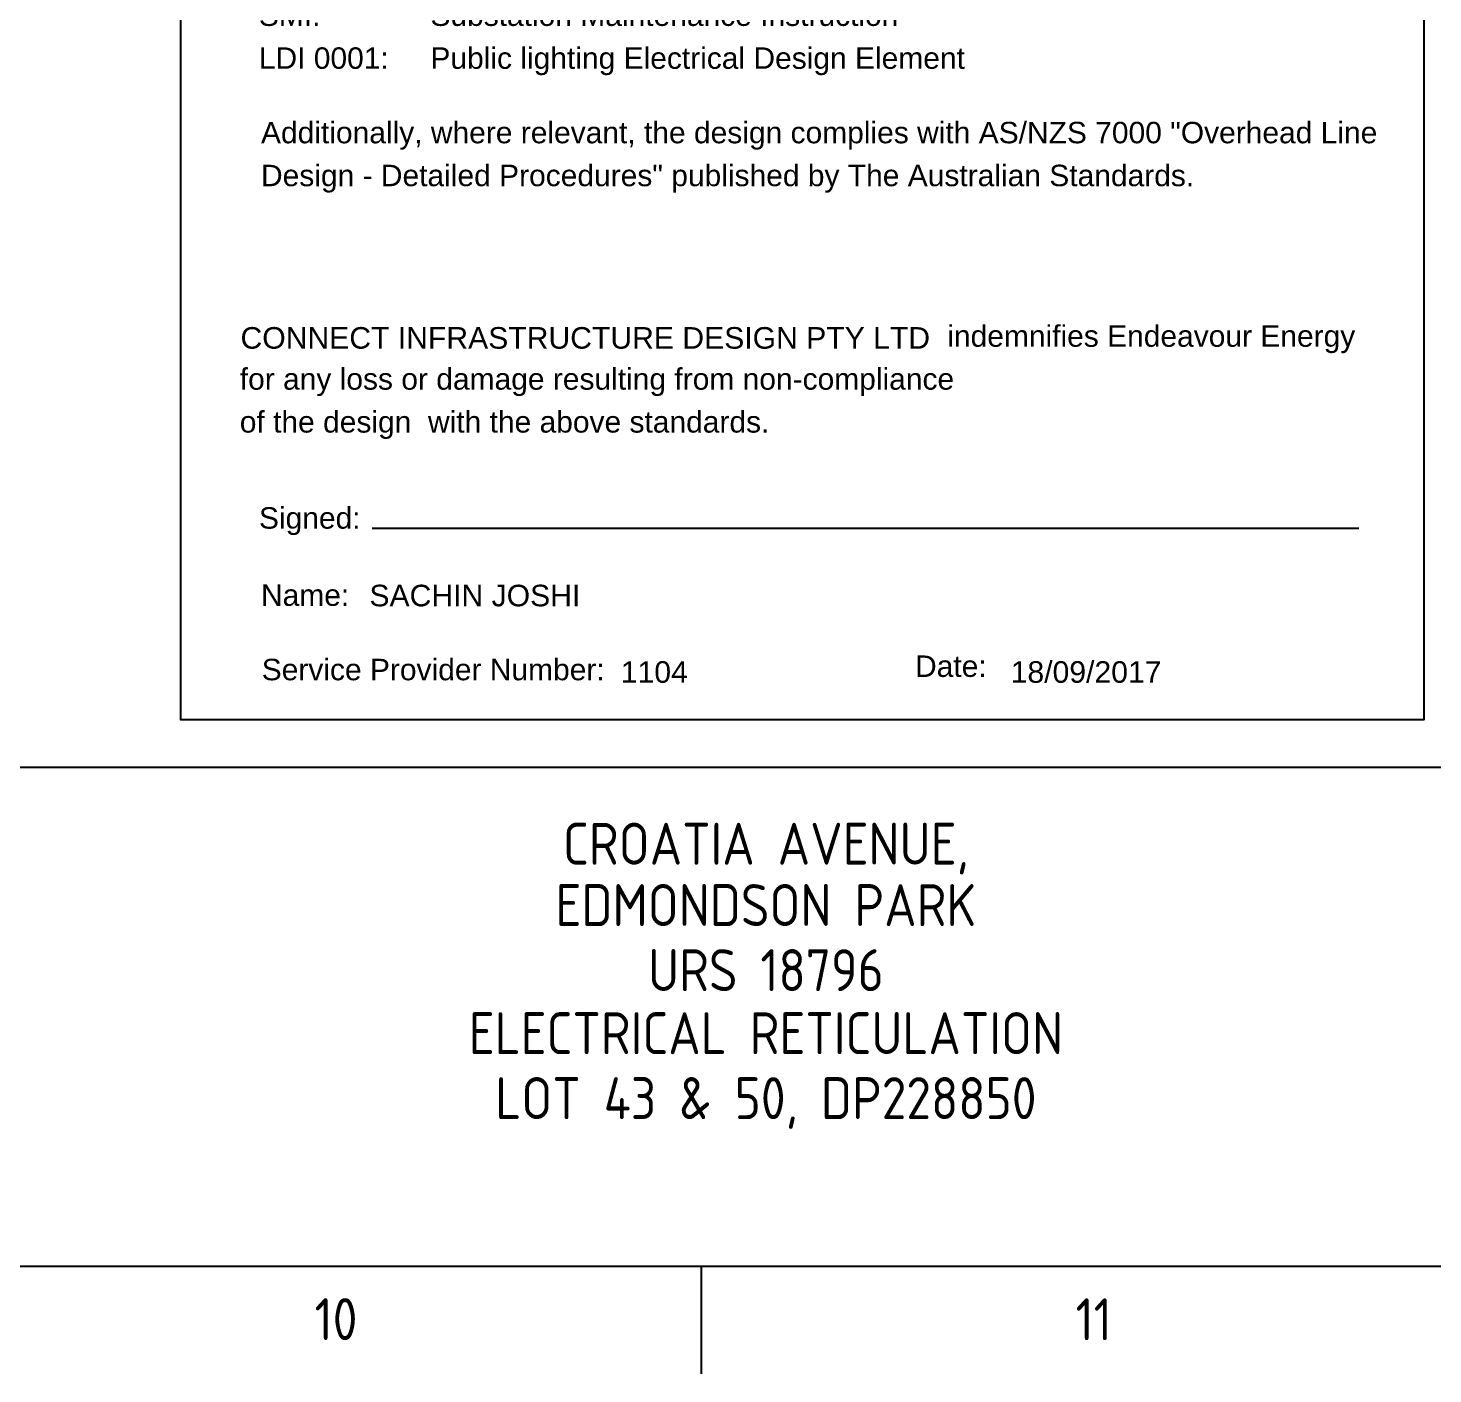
# Paper-space layout 'Sheet(3)' of a CAD drawing. Header units: metres, sheet in millimetres. Extents: x -29 to 809, y -3 to 584.
# Drawn here: x 585 to 702.2, y -2.6 to 109.7 of the extents above; entities that cross this region are included whole.
import ezdxf
from ezdxf.enums import TextEntityAlignment as Align

# ---------------------------------------------------------------- set-up
doc = ezdxf.new("R2010")
doc.units = ezdxf.units.M
doc.layers.get('0').update_dxf_attribs({"color": 6})
doc.layers.add('Notes', color=7, linetype='Continuous')
doc.layers.add('SupportsUG_SP_EXT', color=7, linetype='Continuous')
doc.styles.add('iecISOCP', font='isocp.shx')
doc.styles.get("Standard").update_dxf_attribs({"font": 'arial.ttf'})

# ---------------------------------------------------------------- blocks, each defined once
blk = doc.blocks.new('A1_FRAME_TITLE')
at = {"layer": 'Notes', "linetype": 'Continuous'}
blk.add_line((678.72, 5.97), (678.72, -3.03), dxfattribs=at)
at = {"layer": 'Notes', "linetype": 'Continuous', "flags": 128}
for points in [[(123.8, 47.62), (844.88, 47.62)], [(-11.55, 5.97), (844.88, 5.97)]]:
    blk.add_lwpolyline(points, dxfattribs=at)
blk.add_attdef('DRAFT_NUM', (9.35, 23.29), '', height=2.5, rotation=90)
at = {"layer": 'Notes', "style": 'iecISOCP'}
for s, p in [('10', (645.06, -0.2)), ('11', (711.36, -0.22))]:
    blk.add_text(s, height=3.5, dxfattribs=at).set_placement(p)
at = {"layer": 'Notes', "style": 'iecISOCP', "flags": 8}
blk.add_attdef('VERSION_NO', text='', height=2.5, rotation=90, dxfattribs=at).set_placement((302.04, 43.81), align=Align.MIDDLE_CENTER)
at = {"layer": 'Notes', "style": 'iecISOCP'}
for tag, p in [('CAP_NO', (513.19, 43.46)), ('IE_NUM', (513.05, 37.81)), ('REF_No_1', (335.24, 32.31)), ('REF_1', (362.52, 32.31)), ('GEN_WO', (441.71, 31.76)), ('HV_SWITCH', (513.46, 32.16)), ('REF_No_2', (335.24, 26.31)), ('REF_2', (362.52, 26.31)), ('OH_WO', (441.71, 25.81)), ('UBD_REF', (513.05, 25.83)), ('REF_No_3', (335.24, 20.31)), ('REF_3', (362.52, 20.31)), ('UG_WO', (441.71, 20.05)), ('GIS_MAP_No', (513.05, 20.04)), ('REF_No_4', (335.24, 14.31)), ('REF_4', (362.52, 14.31)), ('HV_OP_DIAG', (513.33, 14.2)), ('SUB_WO', (441.71, 13.81)), ('LGA', (512.95, 7.78)), ('ExportID', (-11.47, 2.39))]:
    blk.add_attdef(tag, p, '', height=2.5, dxfattribs=at)
for tag, height, p in [('T1', 3.5, (684.37, 39.47)), ('T2', 3.5, (684.37, 34.35)), ('scale', 2.5, (567.76, 33.27)), ('T3', 3.5, (684.37, 28.92)), ('DRAWN', 2.5, (567.76, 24.93)), ('T4', 3.5, (684.37, 23.66)), ('T5', 3.5, (684.37, 18.23)), ('REV', 5, (840.57, 17.1)), ('DATE', 2.5, (567.76, 16.88)), ('T6', 3.5, (684.37, 12.97)), ('CHD', 2.5, (567.76, 8.37)), ('DESIGN', 2.5, (605.62, 9.15))]:
    blk.add_attdef(tag, text='', height=height, dxfattribs=at).set_placement(p, align=Align.CENTER)
blk.add_attdef('NUM', text='', height=7, dxfattribs=at).set_placement((812.88, 20.12), align=Align.MIDDLE_CENTER)
for tag, p in [('NS', (811.23, 8.12)), ('SHTS', (825.93, 8.12))]:
    blk.add_attdef(tag, text='', height=2.5, dxfattribs=at).set_placement(p, align=Align.MIDDLE)
at = {"layer": 'Notes', "style": 'iecISOCP', "flags": 1}
for tag, p in [('ProjectType', (-6.37, -26.8)), ('ExportDate', (39.74, -26.79)), ('DesignerCompanyName', (60.94, -26.79)), ('GIS_SUCCESS', (91.45, -26.78)), ('CAD_SUCCESS', (101.24, -26.78)), ('ExportCategories', (119.53, -26.8)), ('ProjectNumber', (3.01, -26.82)), ('DrawingNumber', (14.96, -26.8)), ('ProjectDescription', (27.02, -26.83)), ('ExportUserName', (48.61, -26.8)), ('ExportAreaOfInterest', (76.55, -26.81)), ('DEPOTCODE', (111.56, -26.88)), ('Comments', (133.84, -26.88))]:
    blk.add_attdef(tag, p, '', height=1, dxfattribs=at)
blk = doc.blocks.new('NOTE_DESIGN-COMPLIANCE')
blk.add_line((18.31, 17.11), (100.65, 17.11))
blk.add_lwpolyline([(2.32, 114.4), (106.06, 114.4), (106.06, 1.1), (2.32, 1.1)], close=True)
at = {"color": 7, "lineweight": -3}
for s, p in [('Signed:', (8.85, 18.85)), ('Name:', (9.02, 12.41)), ('Service Provider Number:', (9.08, 6.2)), ('Date: ', (63.61, 6.48))]:
    blk.add_text(s, height=1.79, dxfattribs=at).set_placement(p, align=Align.TOP_LEFT)
at = {"color": 7, "lineweight": -3, "char_height": 1.79, "attachment_point": 1, "line_spacing_factor": 1.2}
for s, insert in [('CP:^I^IConnection Policy\\PEMS:^I^IEnvironmental Management Standard\\PMCI:^I^IMains Construction Instruction\\PMDI:^I^IMains Design Instruction\\PPDI:^I^IProtection Design Instruction\\PSDI:^I^ISubstation Design Instruction\\PSAD 0001:^IDesign Drawing Standard\\PMMI:^I^IMains Maintenance Instruction\\PSMI:^I^ISubstation Maintenance Instruction\\PLDI 0001:^IPublic lighting Electrical Design Element ', (8.84, 89.45)), ('\\PAdditionally, where relevant, the design complies with AS/NZS 7000 "Overhead Line\\PDesign - Detailed Procedures" published by The Australian Standards.', (9.02, 54.59)), ('                                                                                     indemnifies Endeavour Energy \\Pfor any loss or damage resulting from non-compliance \\Pof the design  with the above standards.', (7.25, 34.03))]:
    blk.add_mtext(s, dxfattribs=dict(at, insert=insert))
at = {"char_height": 1.8, "width": 60.1654, "attachment_point": 1}
for s, insert in [('CONNECT INFRASTRUCTURE DESIGN PTY LTD', (7.31, 33.88)), ('SACHIN JOSHI', (18.07, 12.38)), ('1104', (39.05, 6)), ('18/09/2017', (71.59, 6))]:
    blk.add_mtext(s, dxfattribs=dict(at, insert=insert))

psp = doc.layouts.new('Sheet(3)')

# ---------------------------------------------------------------- block references
at = {"layer": 'Notes', "color": 0, "lineweight": -3}
psp.add_blockref('NOTE_DESIGN-COMPLIANCE', (595.39, 50.84), dxfattribs=at)
at = {"layer": 'SupportsUG_SP_EXT'}
ref = psp.add_blockref('A1_FRAME_TITLE', (-9.08, 0.39), dxfattribs=dict(at, xscale=0.958))
ref.add_attrib('T1', 'CROATIA AVENUE,', dxfattribs={"layer": 'Notes', "height": 3.5, "style": 'iecISOCP', "width": 0.958}).set_placement((646.55, 39.86), align=Align.CENTER)
ref.add_attrib('T2', 'EDMONDSON PARK', dxfattribs={"layer": 'Notes', "height": 3.5, "style": 'iecISOCP', "width": 0.958}).set_placement((646.55, 34.74), align=Align.CENTER)
ref.add_attrib('T3', 'URS 18796', dxfattribs={"layer": 'Notes', "height": 3.5, "style": 'iecISOCP', "width": 0.958}).set_placement((646.55, 29.31), align=Align.CENTER)
ref.add_attrib('T4', 'ELECTRICAL RETICULATION', dxfattribs={"layer": 'Notes', "height": 3.5, "style": 'iecISOCP', "width": 0.958}).set_placement((646.55, 24.05), align=Align.CENTER)
ref.add_attrib('T5', 'LOT 43 & 50, DP228850', dxfattribs={"layer": 'Notes', "height": 3.5, "style": 'iecISOCP', "width": 0.958}).set_placement((646.55, 18.63), align=Align.CENTER)

doc.saveas('drawing.dxf')
